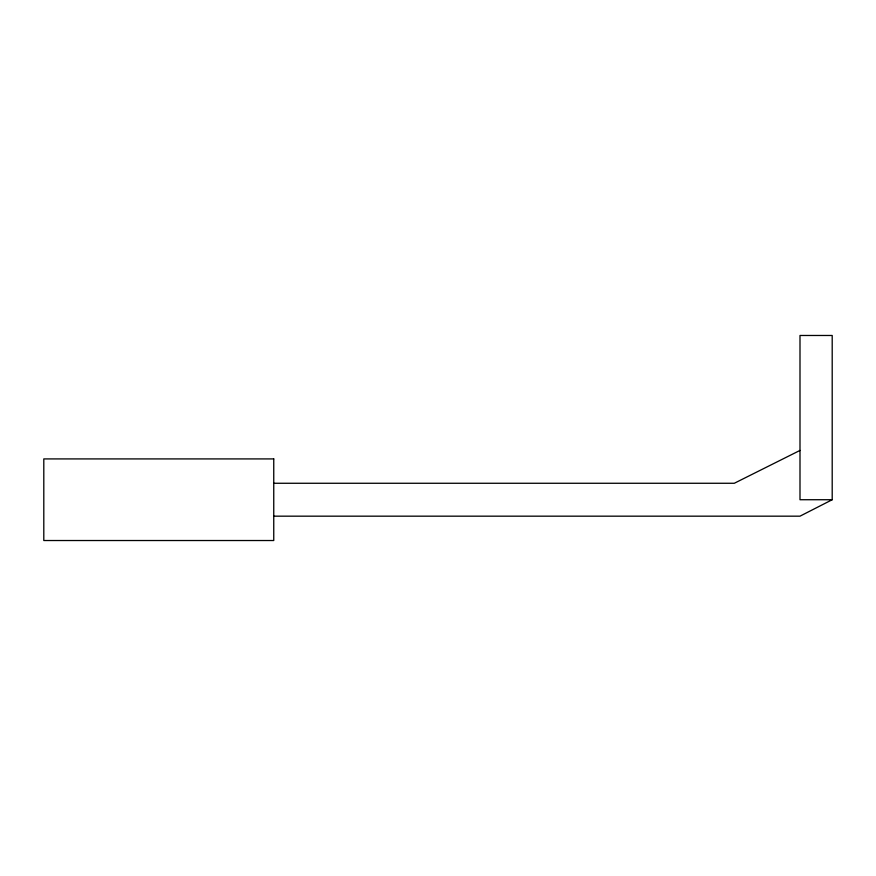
<?xml version="1.0" encoding="UTF-8"?>
<svg xmlns="http://www.w3.org/2000/svg" width="876" height="876" viewBox="0 0 876 876"><rect width="100%" height="100%" fill="white"/><g stroke="black" fill="none" stroke-linecap="round" stroke-linejoin="round"><path stroke-width="1.31" d="M832.2 499.725L799.996 499.725L799.996 335.475L832.2 335.475L832.2 499.725L799.996 516.172L273.75 516.172M799.996 450.417L734.296 483.267L273.75 483.267M273.75 458.915L43.8 458.915L43.8 540.525L273.75 540.525L273.75 458.915"/></g></svg>
